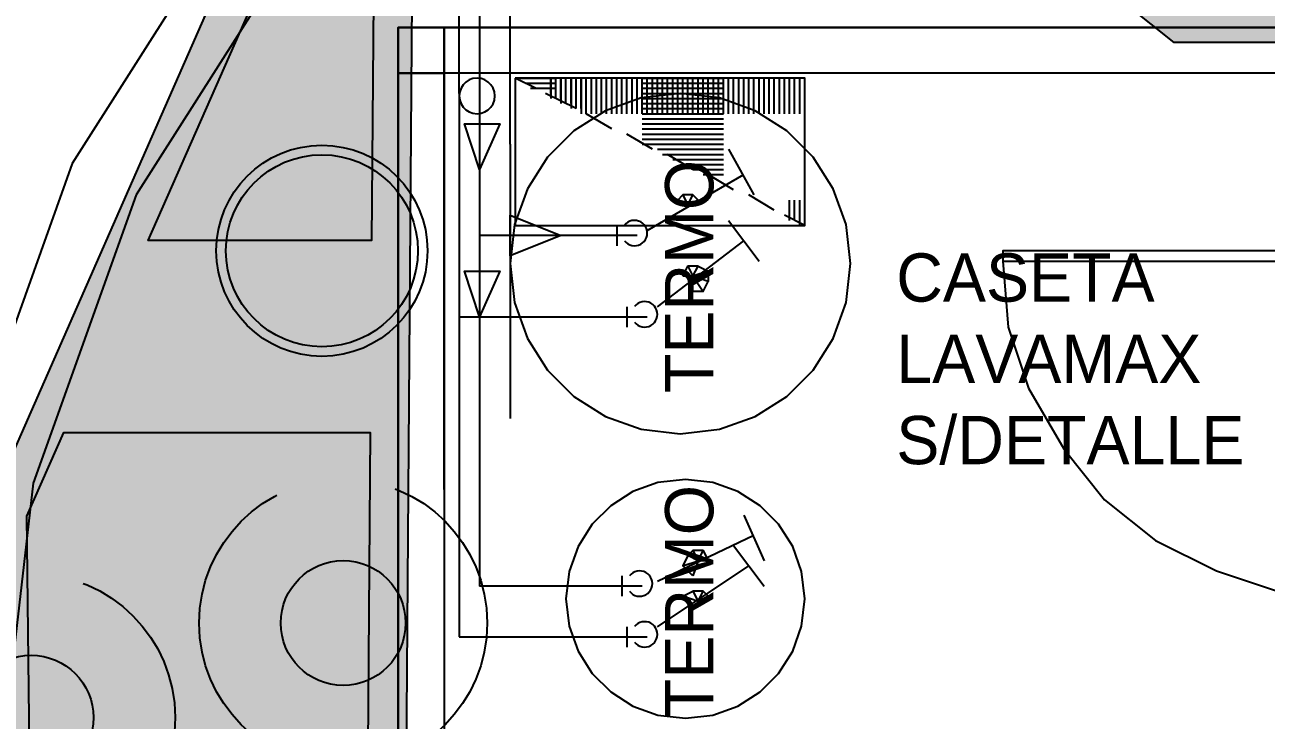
# Model space of a CAD drawing. Header units: metres. Extents: x 1 to 213, y 1 to 147.
# Drawn here: x 66.751 to 69.336, y 98.601 to 100.049 of the extents above; entities that cross this region are included whole.
import ezdxf

# ---------------------------------------------------------------- set-up
doc = ezdxf.new("R2010")
doc.units = ezdxf.units.M
doc.linetypes.add('DASHED', pattern=[1.524, 1.27, -0.254])
for name, color, linetype in [('00-BASE-ARQUITECTURA', 8, 'Continuous'), ('00-BASE-TEXTO', 8, 'Continuous'), ('PJ-COPA-ADULTA', 8, 'DASHED'), ('PJ-CUBRESUELOS', 150, 'Continuous'), ('PJ-GRAVILLA', 42, 'Continuous'), ('PJ-HERBACEAS', 212, 'Continuous'), ('PJ-LIMITE-JARDIN', 7, 'Continuous'), ('PJ-MASAS', 92, 'Continuous'), ('PJ-MASAS-RELLENO', 92, 'Continuous'), ('PJ-RIEGO-SECTORES', 5, 'Continuous')]:
    doc.layers.add(name, color=color, linetype=linetype)

# ---------------------------------------------------------------- blocks, each defined once
blk = doc.blocks.new('PJ_GB')
blk.add_circle((0, 0), 0.13)
at = {"flags": 1}
for tag, p, height in [('CODIGO', (0.15, 0.15), 0.2), ('ESPECIE', (0.15, -0.1), 0.15), ('ZONA', (0.15, -0.3), 0.15)]:
    blk.add_attdef(tag, p, '', height=height, dxfattribs=at)
blk = doc.blocks.new('PJ_AM')
blk.add_circle((0, 0), 0.22)
at = {"flags": 1}
for tag, p, height in [('CODIGO', (0.15, 0.15), 0.2), ('ESPECIE', (0.15, -0.1), 0.15), ('ZONA', (0.15, -0.3), 0.15)]:
    blk.add_attdef(tag, p, '', height=height, dxfattribs=at)

msp = doc.modelspace()

# ---------------------------------------------------------------- hatches: boundary and pattern name
at = {"layer": 'PJ-GRAVILLA'}
h = msp.add_hatch(dxfattribs=at)
h.set_pattern_fill('GRAVEL', scale=0.03)
h.paths.add_polyline_path([(69.2326, 101.3354), (84.1816, 101.3354), (84.3579, 101.2472), (84.3579, 101.1149), (84.1816, 101.0267), (71.5698, 101.0708), (70.8201, 100.9826), (70.6878, 100.8503), (70.5555, 100.0124), (69.1444, 100.0124), (68.7034, 100.3652), (67.7333, 100.3211), (67.5569, 100.1006), (67.5128, 94.1475), (67.8656, 93.8829), (70.8642, 93.927), (71.0847, 93.7066), (71.0847, 93.442), (70.8642, 93.2656), (67.601, 93.2656), (67.4246, 93.0451), (67.4246, 92.2072), (67.1159, 92.0309), (67.0277, 91.7663), (67.0718, 89.2527), (66.9395, 89.0763), (66.675, 89.1204), (66.6309, 90.9284), (66.7632, 91.3253), (66.675, 99.0423), (67.16, 100.1447), (67.5128, 100.5416), (68.4389, 101.159), (69.2326, 101.3354)])
at = {"layer": 'PJ-MASAS-RELLENO'}
for points in [[(68.7534, 100.4277), (68.7467, 100.4325), (68.7396, 100.4366), (68.7321, 100.4399), (68.7243, 100.4425), (68.7162, 100.4442), (68.708, 100.4451), (68.6998, 100.4451), (67.7297, 100.401), (67.7221, 100.4003), (67.7147, 100.3989), (67.7075, 100.3968), (67.7004, 100.3941), (67.6937, 100.3906), (67.6873, 100.3866), (67.6813, 100.382), (67.6758, 100.3768), (67.6708, 100.3711), (67.4944, 100.1506), (67.49, 100.1444), (67.4861, 100.1379), (67.4829, 100.131), (67.4803, 100.1238), (67.4785, 100.1164), (67.4773, 100.1088), (67.4769, 100.1012), (67.4732, 99.6), (67.0078, 99.6), (67.2282, 100.101), (67.5658, 100.4808), (68.4708, 101.0841), (68.9884, 101.1992), (69.0079, 100.2241), (68.7534, 100.4277)], [(67.448, 96.2), (66.7875, 96.2), (66.7552, 99.0259), (66.8318, 99.2), (67.4702, 99.2), (67.448, 96.2)]]:
    msp.add_hatch(color=7, dxfattribs=at).paths.add_polyline_path(points)

# ---------------------------------------------------------------- linework, layer by layer
at = {"layer": '00-BASE-ARQUITECTURA'}
for points in [[(69.5448, 101.4412), (68.8569, 101.362), (68.2253, 101.1362), (67.6682, 100.782), (67.2036, 100.3174), (66.8494, 99.7603), (66.6237, 99.1288), (66.5444, 98.4408)], [(69.5448, 101.293), (68.8908, 101.2177), (68.2905, 101.0031), (67.7609, 100.6664), (67.3192, 100.2247), (66.9825, 99.6951), (66.7679, 99.0948), (66.6926, 98.4408)], [(67.6557, 99.9066), (67.6557, 100.2453)], [(71.2223, 99.8537), (71.2223, 100.2135), (67.698, 100.2135), (67.698, 99.8749)], [(71.2223, 99.8537), (71.2223, 100.2135), (67.698, 100.2135), (67.698, 99.9384)], [(71.2223, 99.8537), (71.2223, 100.2135), (67.698, 100.2135), (67.698, 99.8749)], [(67.7615, 99.8008), (67.7615, 100.1394)], [(70.7249, 95.8003), (70.7249, 94.8478), (67.5287, 94.8478), (67.5287, 100.0442), (70.7249, 100.0442), (70.7249, 99.9913)], [(67.5287, 100.0442), (67.5287, 94.8478), (70.7249, 100.0442), (67.5287, 100.0442)], [(67.6239, 100.0442), (68.9257, 100.0442)], [(67.6239, 99.0811), (67.6239, 100.0442)], [(69.6559, 99.949), (67.6239, 99.949), (67.6239, 97.7053)], [(67.7298, 99.9013), (67.7288, 99.9098), (67.726, 99.9176), (67.7216, 99.9245), (67.7159, 99.9302), (67.709, 99.9346), (67.7012, 99.9374), (67.6927, 99.9384), (67.6842, 99.9374), (67.6764, 99.9346), (67.6696, 99.9302), (67.6638, 99.9245), (67.6595, 99.9176), (67.6567, 99.9098), (67.6557, 99.9013), (67.6567, 99.8928), (67.6595, 99.885), (67.6638, 99.8782), (67.6696, 99.8724), (67.6764, 99.868), (67.6842, 99.8653), (67.6927, 99.8643), (67.7012, 99.8653), (67.709, 99.868), (67.7159, 99.8724), (67.7216, 99.8782), (67.726, 99.885), (67.7288, 99.8928), (67.7298, 99.9013)], [(67.8144, 99.9172), (67.7721, 99.9384)], [(67.7827, 99.9384), (67.7933, 99.9384), (67.8039, 99.9384), (67.8144, 99.9384), (67.825, 99.9384), (67.8356, 99.9384), (67.8462, 99.9384), (67.8568, 99.9384)], [(67.8462, 99.9066), (67.8462, 99.9172), (67.8462, 99.9278), (67.8462, 99.9384), (67.8462, 99.9278), (67.8462, 99.9172), (67.8462, 99.9066), (67.8462, 99.896)], [(67.8568, 99.896), (67.8568, 99.9066), (67.8568, 99.9172), (67.8568, 99.9278), (67.8568, 99.9384)], [(67.8674, 99.896), (67.8674, 99.9066), (67.8674, 99.9172), (67.8674, 99.9278), (67.8674, 99.9384), (67.8674, 99.9278), (67.8674, 99.9172), (67.8674, 99.9066), (67.8674, 99.896), (67.8674, 99.8854)], [(67.8779, 99.8854), (67.8779, 99.896), (67.8779, 99.9066), (67.8779, 99.9172), (67.8779, 99.9278), (67.8779, 99.9384)], [(67.8885, 99.8854), (67.8885, 99.896), (67.8885, 99.9066), (67.8885, 99.9172), (67.8885, 99.9278), (67.8885, 99.9384), (67.8885, 99.9278), (67.8885, 99.9172), (67.8885, 99.9066), (67.8885, 99.896), (67.8885, 99.8854), (67.8885, 99.8749)], [(67.8991, 99.8749), (67.8991, 99.8854), (67.8991, 99.896), (67.8991, 99.9066), (67.8991, 99.9172), (67.8991, 99.9278), (67.8991, 99.9384)], [(67.9097, 99.8749), (67.9097, 99.8854), (67.9097, 99.896), (67.9097, 99.9066), (67.9097, 99.9172), (67.9097, 99.9278), (67.9097, 99.9384), (67.9097, 99.9278), (67.9097, 99.9172), (67.9097, 99.9066), (67.9097, 99.896), (67.9097, 99.8854), (67.9097, 99.8749), (67.9097, 99.8643)], [(67.9203, 99.8643), (67.9203, 99.8749), (67.9203, 99.8854), (67.9203, 99.896), (67.9203, 99.9066), (67.9203, 99.9172), (67.9203, 99.9278), (67.9203, 99.9384)], [(67.9309, 99.8643), (67.9309, 99.8749), (67.9309, 99.8854), (67.9309, 99.896), (67.9309, 99.9066), (67.9309, 99.9172), (67.9309, 99.9278), (67.9309, 99.9384)], [(67.9309, 99.8643), (67.9309, 99.8749), (67.9309, 99.8854), (67.9309, 99.896), (67.9309, 99.9066), (67.9309, 99.9172), (67.9309, 99.9278), (67.9309, 99.9384)], [(67.9414, 99.8643), (67.9414, 99.8749), (67.9414, 99.8854), (67.9414, 99.896), (67.9414, 99.9066), (67.9414, 99.9172), (67.9414, 99.9278), (67.9414, 99.9384)], [(67.952, 99.8643), (67.952, 99.8749), (67.952, 99.8854), (67.952, 99.896), (67.952, 99.9066), (67.952, 99.9172), (67.952, 99.9278), (67.952, 99.9384)], [(67.952, 99.8643), (67.952, 99.8749), (67.952, 99.8854), (67.952, 99.896), (67.952, 99.9066), (67.952, 99.9172), (67.952, 99.9278), (67.952, 99.9384)], [(67.9626, 99.8643), (67.9626, 99.8749), (67.9626, 99.8854), (67.9626, 99.896), (67.9626, 99.9066), (67.9626, 99.9172), (67.9626, 99.9278), (67.9626, 99.9384)], [(67.9732, 99.8643), (67.9732, 99.8749), (67.9732, 99.8854), (67.9732, 99.896), (67.9732, 99.9066), (67.9732, 99.9172), (67.9732, 99.9278), (67.9732, 99.9384)], [(67.9732, 99.8643), (67.9732, 99.8749), (67.9732, 99.8854), (67.9732, 99.896), (67.9732, 99.9066), (67.9732, 99.9172), (67.9732, 99.9278), (67.9732, 99.9384)], [(67.9838, 99.8643), (67.9838, 99.8749), (67.9838, 99.8854), (67.9838, 99.896), (67.9838, 99.9066), (67.9838, 99.9172), (67.9838, 99.9278), (67.9838, 99.9384)], [(67.9944, 99.8643), (67.9944, 99.8749), (67.9944, 99.8854), (67.9944, 99.896), (67.9944, 99.9066), (67.9944, 99.9172), (67.9944, 99.9278), (67.9944, 99.9384)], [(67.9944, 99.8643), (67.9944, 99.8749), (67.9944, 99.8854), (67.9944, 99.896), (67.9944, 99.9066), (67.9944, 99.9172), (67.9944, 99.9278), (67.9944, 99.9384)], [(68.0049, 99.8643), (68.0049, 99.8749), (68.0049, 99.8854), (68.0049, 99.896), (68.0049, 99.9066), (68.0049, 99.9172), (68.0049, 99.9278), (68.0049, 99.9384)], [(68.0155, 99.8643), (68.0155, 99.8749), (68.0155, 99.8854), (68.0155, 99.896), (68.0155, 99.9066), (68.0155, 99.9172), (68.0155, 99.9278), (68.0155, 99.9384)], [(68.0155, 99.8643), (68.0155, 99.8749), (68.0155, 99.8854), (68.0155, 99.896), (68.0155, 99.9066), (68.0155, 99.9172), (68.0155, 99.9278), (68.0155, 99.9384)], [(68.0261, 99.8643), (68.0261, 99.8749), (68.0261, 99.8854), (68.0261, 99.896), (68.0261, 99.9066), (68.0261, 99.9172), (68.0261, 99.9278), (68.0261, 99.9384)], [(68.0367, 99.9384), (68.0473, 99.9384), (68.0579, 99.9384), (68.0684, 99.9384), (68.079, 99.9384), (68.0896, 99.9384), (68.1002, 99.9384), (68.1108, 99.9384), (68.1214, 99.9384), (68.1319, 99.9384), (68.1425, 99.9384), (68.1531, 99.9384), (68.1637, 99.9384), (68.1743, 99.9384), (68.1849, 99.9384), (68.1954, 99.9384), (68.206, 99.9384)], [(68.0367, 99.8643), (68.0367, 99.8749), (68.0367, 99.8854), (68.0367, 99.896), (68.0367, 99.9066), (68.0367, 99.9172), (68.0367, 99.9278), (68.0367, 99.9384)], [(68.0367, 99.8643), (68.0367, 99.8749), (68.0367, 99.8854), (68.0367, 99.896), (68.0367, 99.9066), (68.0367, 99.9172), (68.0367, 99.9278), (68.0367, 99.9384)], [(68.0473, 99.8643), (68.0473, 99.8749), (68.0473, 99.8854), (68.0473, 99.896), (68.0473, 99.9066), (68.0473, 99.9172), (68.0473, 99.9278), (68.0473, 99.9384)], [(68.0473, 99.8643), (68.0473, 99.8749), (68.0473, 99.8854), (68.0473, 99.896), (68.0473, 99.9066), (68.0473, 99.9172), (68.0473, 99.9278), (68.0473, 99.9384)], [(68.0579, 99.8643), (68.0579, 99.8749), (68.0579, 99.8854), (68.0579, 99.896), (68.0579, 99.9066), (68.0579, 99.9172), (68.0579, 99.9278), (68.0579, 99.9384)], [(68.0684, 99.8643), (68.0684, 99.8749), (68.0684, 99.8854), (68.0684, 99.896), (68.0684, 99.9066), (68.0684, 99.9172), (68.0684, 99.9278), (68.0684, 99.9384)], [(68.0684, 99.8643), (68.0684, 99.8749), (68.0684, 99.8854), (68.0684, 99.896), (68.0684, 99.9066), (68.0684, 99.9172), (68.0684, 99.9278), (68.0684, 99.9384)], [(68.079, 99.8643), (68.079, 99.8749), (68.079, 99.8854), (68.079, 99.896), (68.079, 99.9066), (68.079, 99.9172), (68.079, 99.9278), (68.079, 99.9384)], [(68.0896, 99.8643), (68.0896, 99.8749), (68.0896, 99.8854), (68.0896, 99.896), (68.0896, 99.9066), (68.0896, 99.9172), (68.0896, 99.9278), (68.0896, 99.9384)], [(68.0896, 99.8643), (68.0896, 99.8749), (68.0896, 99.8854), (68.0896, 99.896), (68.0896, 99.9066), (68.0896, 99.9172), (68.0896, 99.9278), (68.0896, 99.9384)], [(68.1002, 99.8643), (68.1002, 99.8749), (68.1002, 99.8854), (68.1002, 99.896), (68.1002, 99.9066), (68.1002, 99.9172), (68.1002, 99.9278), (68.1002, 99.9384)], [(68.1108, 99.8643), (68.1108, 99.8749), (68.1108, 99.8854), (68.1108, 99.896), (68.1108, 99.9066), (68.1108, 99.9172), (68.1108, 99.9278), (68.1108, 99.9384)], [(68.1108, 99.8643), (68.1108, 99.8749), (68.1108, 99.8854), (68.1108, 99.896), (68.1108, 99.9066), (68.1108, 99.9172), (68.1108, 99.9278), (68.1108, 99.9384)], [(68.1214, 99.8643), (68.1214, 99.8749), (68.1214, 99.8854), (68.1214, 99.896), (68.1214, 99.9066), (68.1214, 99.9172), (68.1214, 99.9278), (68.1214, 99.9384)], [(68.1319, 99.8643), (68.1319, 99.8749), (68.1319, 99.8854), (68.1319, 99.896), (68.1319, 99.9066), (68.1319, 99.9172), (68.1319, 99.9278), (68.1319, 99.9384)], [(68.1319, 99.8643), (68.1319, 99.8749), (68.1319, 99.8854), (68.1319, 99.896), (68.1319, 99.9066), (68.1319, 99.9172), (68.1319, 99.9278), (68.1319, 99.9384)], [(68.1425, 99.8643), (68.1425, 99.8749), (68.1425, 99.8854), (68.1425, 99.896), (68.1425, 99.9066), (68.1425, 99.9172), (68.1425, 99.9278), (68.1425, 99.9384)], [(68.1531, 99.8643), (68.1531, 99.8749), (68.1531, 99.8854), (68.1531, 99.896), (68.1531, 99.9066), (68.1531, 99.9172), (68.1531, 99.9278), (68.1531, 99.9384)], [(68.1531, 99.8643), (68.1531, 99.8749), (68.1531, 99.8854), (68.1531, 99.896), (68.1531, 99.9066), (68.1531, 99.9172), (68.1531, 99.9278), (68.1531, 99.9384)], [(68.1637, 99.8643), (68.1637, 99.8749), (68.1637, 99.8854), (68.1637, 99.896), (68.1637, 99.9066), (68.1637, 99.9172), (68.1637, 99.9278), (68.1637, 99.9384)], [(68.1743, 99.8643), (68.1743, 99.8749), (68.1743, 99.8854), (68.1743, 99.896), (68.1743, 99.9066), (68.1743, 99.9172), (68.1743, 99.9278), (68.1743, 99.9384)], [(68.1743, 99.8643), (68.1743, 99.8749), (68.1743, 99.8854), (68.1743, 99.896), (68.1743, 99.9066), (68.1743, 99.9172), (68.1743, 99.9278), (68.1743, 99.9384)], [(68.1849, 99.8643), (68.1849, 99.8749), (68.1849, 99.8854), (68.1849, 99.896), (68.1849, 99.9066), (68.1849, 99.9172), (68.1849, 99.9278), (68.1849, 99.9384)], [(68.1954, 99.8643), (68.1954, 99.8749), (68.1954, 99.8854), (68.1954, 99.896), (68.1954, 99.9066), (68.1954, 99.9172), (68.1954, 99.9278), (68.1954, 99.9384)], [(68.1954, 99.8643), (68.1954, 99.8749), (68.1954, 99.8854), (68.1954, 99.896), (68.1954, 99.9066), (68.1954, 99.9172), (68.1954, 99.9278), (68.1954, 99.9384)], [(68.206, 99.8643), (68.206, 99.8749), (68.206, 99.8854), (68.206, 99.896), (68.206, 99.9066), (68.206, 99.9172), (68.206, 99.9278), (68.206, 99.9384)], [(68.2166, 99.8643), (68.2166, 99.8749), (68.2166, 99.8854), (68.2166, 99.896), (68.2166, 99.9066), (68.2166, 99.9172), (68.2166, 99.9278), (68.2166, 99.9384)], [(68.2166, 99.8643), (68.2166, 99.8749), (68.2166, 99.8854), (68.2166, 99.896), (68.2166, 99.9066), (68.2166, 99.9172), (68.2166, 99.9278), (68.2166, 99.9384)], [(68.2272, 99.8643), (68.2272, 99.8749), (68.2272, 99.8854), (68.2272, 99.896), (68.2272, 99.9066), (68.2272, 99.9172), (68.2272, 99.9278), (68.2272, 99.9384)], [(68.2378, 99.8643), (68.2378, 99.8749), (68.2378, 99.8854), (68.2378, 99.896), (68.2378, 99.9066), (68.2378, 99.9172), (68.2378, 99.9278), (68.2378, 99.9384)], [(68.2378, 99.8643), (68.2378, 99.8749), (68.2378, 99.8854), (68.2378, 99.896), (68.2378, 99.9066), (68.2378, 99.9172), (68.2378, 99.9278), (68.2378, 99.9384)], [(68.2484, 99.8643), (68.2484, 99.8749), (68.2484, 99.8854), (68.2484, 99.896), (68.2484, 99.9066), (68.2484, 99.9172), (68.2484, 99.9278), (68.2484, 99.9384)], [(68.2589, 99.8643), (68.2589, 99.8749), (68.2589, 99.8854), (68.2589, 99.896), (68.2589, 99.9066), (68.2589, 99.9172), (68.2589, 99.9278), (68.2589, 99.9384)], [(68.2589, 99.8643), (68.2589, 99.8749), (68.2589, 99.8854), (68.2589, 99.896), (68.2589, 99.9066), (68.2589, 99.9172), (68.2589, 99.9278), (68.2589, 99.9384)], [(68.2695, 99.8643), (68.2695, 99.8749), (68.2695, 99.8854), (68.2695, 99.896), (68.2695, 99.9066), (68.2695, 99.9172), (68.2695, 99.9278), (68.2695, 99.9384)], [(68.2801, 99.8643), (68.2801, 99.8749), (68.2801, 99.8854), (68.2801, 99.896), (68.2801, 99.9066), (68.2801, 99.9172), (68.2801, 99.9278), (68.2801, 99.9384)], [(68.2801, 99.8643), (68.2801, 99.8749), (68.2801, 99.8854), (68.2801, 99.896), (68.2801, 99.9066), (68.2801, 99.9172), (68.2801, 99.9278), (68.2801, 99.9384)], [(68.2907, 99.8643), (68.2907, 99.8749), (68.2907, 99.8854), (68.2907, 99.896), (68.2907, 99.9066), (68.2907, 99.9172), (68.2907, 99.9278), (68.2907, 99.9384)], [(68.3013, 99.8643), (68.3013, 99.8749), (68.3013, 99.8854), (68.3013, 99.896), (68.3013, 99.9066), (68.3013, 99.9172), (68.3013, 99.9278), (68.3013, 99.9384)], [(68.3013, 99.8643), (68.3013, 99.8749), (68.3013, 99.8854), (68.3013, 99.896), (68.3013, 99.9066), (68.3013, 99.9172), (68.3013, 99.9278), (68.3013, 99.9384)], [(68.3119, 99.8643), (68.3119, 99.8749), (68.3119, 99.8854), (68.3119, 99.896), (68.3119, 99.9066), (68.3119, 99.9172), (68.3119, 99.9278), (68.3119, 99.9384)], [(68.3224, 99.8643), (68.3224, 99.8749), (68.3224, 99.8854), (68.3224, 99.896), (68.3224, 99.9066), (68.3224, 99.9172), (68.3224, 99.9278), (68.3224, 99.9384)], [(68.3224, 99.8643), (68.3224, 99.8749), (68.3224, 99.8854), (68.3224, 99.896), (68.3224, 99.9066), (68.3224, 99.9172), (68.3224, 99.9278), (68.3224, 99.9384)], [(68.333, 99.8643), (68.333, 99.8749), (68.333, 99.8854), (68.333, 99.896), (68.333, 99.9066), (68.333, 99.9172), (68.333, 99.9278), (68.333, 99.9384)], [(68.3436, 99.8643), (68.3436, 99.8749), (68.3436, 99.8854), (68.3436, 99.896), (68.3436, 99.9066), (68.3436, 99.9172), (68.3436, 99.9278), (68.3436, 99.9384)], [(68.3436, 99.8643), (68.3436, 99.8749), (68.3436, 99.8854), (68.3436, 99.896), (68.3436, 99.9066), (68.3436, 99.9172), (68.3436, 99.9278), (68.3436, 99.9384)], [(68.3542, 99.8643), (68.3542, 99.8749), (68.3542, 99.8854), (68.3542, 99.896), (68.3542, 99.9066), (68.3542, 99.9172), (68.3542, 99.9278), (68.3542, 99.9384)], [(68.3648, 99.8643), (68.3648, 99.8749), (68.3648, 99.8854), (68.3648, 99.896), (68.3648, 99.9066), (68.3648, 99.9172), (68.3648, 99.9278), (68.3648, 99.9384)], [(68.3648, 99.8643), (68.3648, 99.8749), (68.3648, 99.8854), (68.3648, 99.896), (68.3648, 99.9066), (68.3648, 99.9172), (68.3648, 99.9278), (68.3648, 99.9384)], [(68.3754, 99.8643), (68.3754, 99.8749), (68.3754, 99.8854), (68.3754, 99.896), (68.3754, 99.9066), (68.3754, 99.9172), (68.3754, 99.9278), (68.3754, 99.9384)], [(67.6557, 99.9066), (67.6557, 98.7742)], [(68.1161, 99.9066), (68.0348, 99.8972), (67.9601, 99.8706), (67.8943, 99.8287), (67.8394, 99.7738), (67.7976, 99.708), (67.7709, 99.6334), (67.7615, 99.5521), (67.7709, 99.4708), (67.7976, 99.3962), (67.8394, 99.3303), (67.8943, 99.2754), (67.9601, 99.2336), (68.0348, 99.2069), (68.1161, 99.1975), (68.1974, 99.2069), (68.272, 99.2336), (68.3378, 99.2754), (68.3927, 99.3303), (68.4346, 99.3962), (68.4612, 99.4708), (68.4706, 99.5521), (68.4612, 99.6334), (68.4346, 99.708), (68.3927, 99.7738), (68.3378, 99.8287), (68.272, 99.8706), (68.1974, 99.8972), (68.1161, 99.9066)], [(67.7933, 99.9278), (67.8039, 99.9278), (67.8144, 99.9278), (67.825, 99.9278), (67.8356, 99.9278), (67.8462, 99.9278), (67.8568, 99.9278)], [(67.8039, 99.9172), (67.8144, 99.9172), (67.825, 99.9172), (67.8356, 99.9172), (67.8462, 99.9172), (67.8568, 99.9172)], [(67.8991, 99.8749), (67.8356, 99.9066)], [(68.0367, 99.9278), (68.0473, 99.9278), (68.0579, 99.9278), (68.0684, 99.9278), (68.079, 99.9278), (68.0896, 99.9278), (68.1002, 99.9278), (68.1108, 99.9278), (68.1214, 99.9278), (68.1319, 99.9278), (68.1425, 99.9278), (68.1531, 99.9278), (68.1637, 99.9278), (68.1743, 99.9278), (68.1849, 99.9278), (68.1954, 99.9278), (68.206, 99.9278)], [(68.0367, 99.9172), (68.0473, 99.9172), (68.0579, 99.9172), (68.0684, 99.9172), (68.079, 99.9172), (68.0896, 99.9172), (68.1002, 99.9172), (68.1108, 99.9172), (68.1214, 99.9172), (68.1319, 99.9172), (68.1425, 99.9172), (68.1531, 99.9172), (68.1637, 99.9172), (68.1743, 99.9172), (68.1849, 99.9172), (68.1954, 99.9172), (68.206, 99.9172)], [(68.0367, 99.9172), (68.0473, 99.9172), (68.0579, 99.9172), (68.0684, 99.9172), (68.079, 99.9172), (68.0896, 99.9172), (68.1002, 99.9172), (68.1108, 99.9172), (68.1214, 99.9172), (68.1319, 99.9172), (68.1425, 99.9172), (68.1531, 99.9172), (68.1637, 99.9172), (68.1743, 99.9172), (68.1849, 99.9172), (68.1954, 99.9172), (68.206, 99.9172)], [(68.0367, 99.9066), (68.0473, 99.9066), (68.0579, 99.9066), (68.0684, 99.9066), (68.079, 99.9066), (68.0896, 99.9066), (68.1002, 99.9066), (68.1108, 99.9066), (68.1214, 99.9066), (68.1319, 99.9066), (68.1425, 99.9066), (68.1531, 99.9066), (68.1637, 99.9066), (68.1743, 99.9066), (68.1849, 99.9066), (68.1954, 99.9066), (68.206, 99.9066)], [(67.698, 99.896), (67.698, 98.88)], [(68.0367, 99.896), (68.0473, 99.896), (68.0579, 99.896), (68.0684, 99.896), (68.079, 99.896), (68.0896, 99.896), (68.1002, 99.896), (68.1108, 99.896), (68.1214, 99.896), (68.1319, 99.896), (68.1425, 99.896), (68.1531, 99.896), (68.1637, 99.896), (68.1743, 99.896), (68.1849, 99.896), (68.1954, 99.896), (68.206, 99.896)], [(68.0367, 99.896), (68.0473, 99.896), (68.0579, 99.896), (68.0684, 99.896), (68.079, 99.896), (68.0896, 99.896), (68.1002, 99.896), (68.1108, 99.896), (68.1214, 99.896), (68.1319, 99.896), (68.1425, 99.896), (68.1531, 99.896), (68.1637, 99.896), (68.1743, 99.896), (68.1849, 99.896), (68.1954, 99.896), (68.206, 99.896)], [(68.0367, 99.8854), (68.0473, 99.8854), (68.0579, 99.8854), (68.0684, 99.8854), (68.079, 99.8854), (68.0896, 99.8854), (68.1002, 99.8854), (68.1108, 99.8854), (68.1214, 99.8854), (68.1319, 99.8854), (68.1425, 99.8854), (68.1531, 99.8854), (68.1637, 99.8854), (68.1743, 99.8854), (68.1849, 99.8854), (68.1954, 99.8854), (68.206, 99.8854)], [(67.9732, 99.8325), (67.9203, 99.8643)], [(68.0367, 99.8749), (68.0473, 99.8749), (68.0579, 99.8749), (68.0684, 99.8749), (68.079, 99.8749), (68.0896, 99.8749), (68.1002, 99.8749), (68.1108, 99.8749), (68.1214, 99.8749), (68.1319, 99.8749), (68.1425, 99.8749), (68.1531, 99.8749), (68.1637, 99.8749), (68.1743, 99.8749), (68.1849, 99.8749), (68.1954, 99.8749), (68.206, 99.8749)], [(68.0367, 99.8749), (68.0473, 99.8749), (68.0579, 99.8749), (68.0684, 99.8749), (68.079, 99.8749), (68.0896, 99.8749), (68.1002, 99.8749), (68.1108, 99.8749), (68.1214, 99.8749), (68.1319, 99.8749), (68.1425, 99.8749), (68.1531, 99.8749), (68.1637, 99.8749), (68.1743, 99.8749), (68.1849, 99.8749), (68.1954, 99.8749), (68.206, 99.8749)], [(68.0367, 99.8643), (68.0473, 99.8643), (68.0579, 99.8643), (68.0684, 99.8643), (68.079, 99.8643), (68.0896, 99.8643), (68.1002, 99.8643), (68.1108, 99.8643), (68.1214, 99.8643), (68.1319, 99.8643), (68.1425, 99.8643), (68.1531, 99.8643), (68.1637, 99.8643), (68.1743, 99.8643), (68.1849, 99.8643), (68.1954, 99.8643), (68.206, 99.8643)], [(68.0367, 99.8643), (68.0473, 99.8643), (68.0579, 99.8643), (68.0684, 99.8643), (68.079, 99.8643), (68.0896, 99.8643), (68.1002, 99.8643), (68.1108, 99.8643), (68.1214, 99.8643), (68.1319, 99.8643), (68.1425, 99.8643), (68.1531, 99.8643), (68.1637, 99.8643), (68.1743, 99.8643), (68.1849, 99.8643), (68.1954, 99.8643), (68.206, 99.8643)], [(68.0367, 99.8537), (68.0473, 99.8537), (68.0579, 99.8537), (68.0684, 99.8537), (68.079, 99.8537), (68.0896, 99.8537), (68.1002, 99.8537), (68.1108, 99.8537), (68.1214, 99.8537), (68.1319, 99.8537), (68.1425, 99.8537), (68.1531, 99.8537), (68.1637, 99.8537), (68.1743, 99.8537), (68.1849, 99.8537), (68.1954, 99.8537), (68.206, 99.8537)], [(67.698, 99.7479), (67.6663, 99.8431), (67.7404, 99.8431), (67.698, 99.7479)], [(68.0367, 99.8431), (68.0473, 99.8431), (68.0579, 99.8431), (68.0684, 99.8431), (68.079, 99.8431), (68.0896, 99.8431), (68.1002, 99.8431), (68.1108, 99.8431), (68.1214, 99.8431), (68.1319, 99.8431), (68.1425, 99.8431), (68.1531, 99.8431), (68.1637, 99.8431), (68.1743, 99.8431), (68.1849, 99.8431), (68.1954, 99.8431), (68.206, 99.8431)], [(68.0367, 99.8431), (68.0473, 99.8431), (68.0579, 99.8431), (68.0684, 99.8431), (68.079, 99.8431), (68.0896, 99.8431), (68.1002, 99.8431), (68.1108, 99.8431), (68.1214, 99.8431), (68.1319, 99.8431), (68.1425, 99.8431), (68.1531, 99.8431), (68.1637, 99.8431), (68.1743, 99.8431), (68.1849, 99.8431), (68.1954, 99.8431), (68.206, 99.8431)], [(68.0367, 99.8325), (68.0473, 99.8325), (68.0579, 99.8325), (68.0684, 99.8325), (68.079, 99.8325), (68.0896, 99.8325), (68.1002, 99.8325), (68.1108, 99.8325), (68.1214, 99.8325), (68.1319, 99.8325), (68.1425, 99.8325), (68.1531, 99.8325), (68.1637, 99.8325), (68.1743, 99.8325), (68.1849, 99.8325), (68.1954, 99.8325), (68.206, 99.8325)], [(67.7615, 99.8008), (67.7615, 99.2293)], [(68.0579, 99.7902), (68.0049, 99.8219)], [(68.0367, 99.8219), (68.0473, 99.8219), (68.0579, 99.8219), (68.0684, 99.8219), (68.079, 99.8219), (68.0896, 99.8219), (68.1002, 99.8219), (68.1108, 99.8219), (68.1214, 99.8219), (68.1319, 99.8219), (68.1425, 99.8219), (68.1531, 99.8219), (68.1637, 99.8219), (68.1743, 99.8219), (68.1849, 99.8219), (68.1954, 99.8219), (68.206, 99.8219)], [(68.0367, 99.8219), (68.0473, 99.8219), (68.0579, 99.8219), (68.0684, 99.8219), (68.079, 99.8219), (68.0896, 99.8219), (68.1002, 99.8219), (68.1108, 99.8219), (68.1214, 99.8219), (68.1319, 99.8219), (68.1425, 99.8219), (68.1531, 99.8219), (68.1637, 99.8219), (68.1743, 99.8219), (68.1849, 99.8219), (68.1954, 99.8219), (68.206, 99.8219)], [(68.0367, 99.8114), (68.0473, 99.8114), (68.0579, 99.8114), (68.0684, 99.8114), (68.079, 99.8114), (68.0896, 99.8114), (68.1002, 99.8114), (68.1108, 99.8114), (68.1214, 99.8114), (68.1319, 99.8114), (68.1425, 99.8114), (68.1531, 99.8114), (68.1637, 99.8114), (68.1743, 99.8114), (68.1849, 99.8114), (68.1954, 99.8114), (68.206, 99.8114)], [(68.0367, 99.8008), (68.0473, 99.8008), (68.0579, 99.8008), (68.0684, 99.8008), (68.079, 99.8008), (68.0896, 99.8008), (68.1002, 99.8008), (68.1108, 99.8008), (68.1214, 99.8008), (68.1319, 99.8008), (68.1425, 99.8008), (68.1531, 99.8008), (68.1637, 99.8008), (68.1743, 99.8008), (68.1849, 99.8008), (68.1954, 99.8008), (68.206, 99.8008)], [(68.0473, 99.8008), (68.0579, 99.8008), (68.0684, 99.8008), (68.079, 99.8008), (68.0896, 99.8008), (68.1002, 99.8008), (68.1108, 99.8008), (68.1214, 99.8008), (68.1319, 99.8008), (68.1425, 99.8008), (68.1531, 99.8008), (68.1637, 99.8008), (68.1743, 99.8008), (68.1849, 99.8008), (68.1954, 99.8008), (68.206, 99.8008)], [(68.0684, 99.7902), (68.079, 99.7902), (68.0896, 99.7902), (68.1002, 99.7902), (68.1108, 99.7902), (68.1214, 99.7902), (68.1319, 99.7902), (68.1425, 99.7902), (68.1531, 99.7902), (68.1637, 99.7902), (68.1743, 99.7902), (68.1849, 99.7902), (68.1954, 99.7902), (68.206, 99.7902)], [(68.079, 99.7796), (68.0896, 99.7796), (68.1002, 99.7796), (68.1108, 99.7796), (68.1214, 99.7796), (68.1319, 99.7796), (68.1425, 99.7796), (68.1531, 99.7796), (68.1637, 99.7796), (68.1743, 99.7796), (68.1849, 99.7796), (68.1954, 99.7796), (68.206, 99.7796)], [(68.0896, 99.7796), (68.1002, 99.7796), (68.1108, 99.7796), (68.1214, 99.7796), (68.1319, 99.7796), (68.1425, 99.7796), (68.1531, 99.7796), (68.1637, 99.7796), (68.1743, 99.7796), (68.1849, 99.7796), (68.1954, 99.7796), (68.206, 99.7796)], [(68.1425, 99.7479), (68.0896, 99.7796)], [(68.2166, 99.7902), (68.2695, 99.695)], [(68.1002, 99.769), (68.1108, 99.769), (68.1214, 99.769), (68.1319, 99.769), (68.1425, 99.769), (68.1531, 99.769), (68.1637, 99.769), (68.1743, 99.769), (68.1849, 99.769), (68.1954, 99.769), (68.206, 99.769)], [(68.1214, 99.7584), (68.1319, 99.7584), (68.1425, 99.7584), (68.1531, 99.7584), (68.1637, 99.7584), (68.1743, 99.7584), (68.1849, 99.7584), (68.1954, 99.7584), (68.206, 99.7584)], [(68.1319, 99.7584), (68.1425, 99.7584), (68.1531, 99.7584), (68.1637, 99.7584), (68.1743, 99.7584), (68.1849, 99.7584), (68.1954, 99.7584), (68.206, 99.7584)], [(68.1425, 99.7479), (68.1531, 99.7479), (68.1637, 99.7479), (68.1743, 99.7479), (68.1849, 99.7479), (68.1954, 99.7479), (68.206, 99.7479)], [(68.0473, 99.6209), (68.2484, 99.7373)], [(68.1637, 99.7373), (68.1743, 99.7373), (68.1849, 99.7373), (68.1954, 99.7373), (68.206, 99.7373)], [(68.2272, 99.7055), (68.1743, 99.7373)], [(68.1108, 99.6844), (68.1214, 99.695), (68.1319, 99.6738), (68.1108, 99.6844)], [(68.1214, 99.695), (68.1319, 99.6738), (68.1425, 99.695), (68.1214, 99.695)], [(68.1319, 99.6738), (68.1425, 99.695), (68.1531, 99.6844), (68.1319, 99.6738)], [(68.3119, 99.6632), (68.2589, 99.695)], [(68.3436, 99.642), (68.3436, 99.6526), (68.3436, 99.6632), (68.3436, 99.6738), (68.3436, 99.6844)], [(68.3542, 99.642), (68.3542, 99.6526), (68.3542, 99.6632), (68.3542, 99.6738), (68.3542, 99.6844)], [(68.3648, 99.6314), (68.3648, 99.642), (68.3648, 99.6526), (68.3648, 99.6632), (68.3648, 99.6738), (68.3648, 99.6844)], [(68.3648, 99.6314), (68.3648, 99.642), (68.3648, 99.6526), (68.3648, 99.6632), (68.3648, 99.6738), (68.3648, 99.6844)], [(68.3754, 99.6314), (68.3754, 99.642), (68.3754, 99.6526), (68.3754, 99.6632), (68.3754, 99.6738), (68.3754, 99.6844)], [(67.8674, 99.6103), (67.7615, 99.5679), (67.7615, 99.6526), (67.8674, 99.6103)], [(68.3754, 99.6314), (68.333, 99.6526)], [(67.9838, 99.6314), (67.9838, 99.5891)], [(67.9998, 99.5995), (68.003, 99.596), (68.0068, 99.5931), (68.0109, 99.591), (68.0153, 99.5897), (68.02, 99.5891), (68.0246, 99.5894), (68.0293, 99.5905), (68.0337, 99.5925), (68.0376, 99.5951), (68.0409, 99.5983), (68.0436, 99.6021), (68.0456, 99.6063), (68.0468, 99.6108), (68.0473, 99.6156), (68.0468, 99.6203), (68.0456, 99.6249), (68.0436, 99.6291), (68.0409, 99.6328), (68.0376, 99.6361), (68.0337, 99.6387), (68.0293, 99.6406), (68.0246, 99.6418), (68.02, 99.642), (68.0153, 99.6415), (68.0109, 99.6401), (68.0068, 99.638), (68.003, 99.6352), (67.9998, 99.6316)], [(68.2166, 99.642), (68.2801, 99.5574)], [(68.0261, 99.6103), (67.698, 99.6103)], [(68.0684, 99.4621), (68.2484, 99.5997)], [(68.1214, 99.5256), (68.1319, 99.5468), (68.1425, 99.5256), (68.1214, 99.5256)], [(68.1319, 99.5468), (68.1425, 99.5256), (68.1531, 99.5468), (68.1319, 99.5468)], [(68.1425, 99.5256), (68.1531, 99.5468), (68.1743, 99.5362), (68.1425, 99.5256)], [(68.7881, 99.5574), (68.7987, 99.4198), (68.841, 99.2928), (68.9151, 99.1658), (68.9998, 99.0599), (69.1056, 98.9753), (69.2326, 98.9118), (69.3596, 98.8694), (69.4972, 98.8589)], [(67.698, 99.441), (67.6663, 99.5362), (67.7404, 99.5362), (67.698, 99.441)], [(68.1743, 99.5362), (68.1743, 99.515), (68.1425, 99.5256), (68.1743, 99.5362)], [(68.1743, 99.515), (68.1425, 99.5256), (68.1637, 99.4939), (68.1743, 99.515)], [(68.1425, 99.5256), (68.1637, 99.4939), (68.1425, 99.4939), (68.1425, 99.5256)], [(68.021, 99.4302), (68.0242, 99.4266), (68.0279, 99.4238), (68.0321, 99.4217), (68.0365, 99.4203), (68.0411, 99.4198), (68.0458, 99.4201), (68.0505, 99.4212), (68.0548, 99.4231), (68.0587, 99.4257), (68.062, 99.429), (68.0647, 99.4328), (68.0668, 99.4369), (68.068, 99.4415), (68.0684, 99.4462), (68.068, 99.451), (68.0668, 99.4555), (68.0647, 99.4597), (68.062, 99.4635), (68.0587, 99.4667), (68.0548, 99.4694), (68.0505, 99.4713), (68.0458, 99.4724), (68.0411, 99.4727), (68.0365, 99.4721), (68.0321, 99.4708), (68.0279, 99.4687), (68.0242, 99.4658), (68.021, 99.4623)], [(67.6557, 99.441), (68.0473, 99.441)], [(68.0049, 99.4621), (68.0049, 99.4198)], [(68.1267, 99.1023), (68.0696, 99.0957), (68.0173, 99.077), (67.9711, 99.0476), (67.9326, 99.0091), (67.9032, 98.9629), (67.8845, 98.9106), (67.8779, 98.8536), (67.8845, 98.7965), (67.9032, 98.7442), (67.9326, 98.698), (67.9711, 98.6595), (68.0173, 98.6301), (68.0696, 98.6114), (68.1267, 98.6049), (68.1837, 98.6114), (68.236, 98.6301), (68.2822, 98.6595), (68.3207, 98.698), (68.3501, 98.7442), (68.3688, 98.7965), (68.3754, 98.8536), (68.3688, 98.9106), (68.3501, 98.9629), (68.3207, 99.0091), (68.2822, 99.0476), (68.236, 99.077), (68.1837, 99.0957), (68.1267, 99.1023)], [(68.2484, 99.0282), (68.2907, 98.933)], [(68.0684, 98.8906), (68.2695, 98.9859)], [(68.1319, 98.9435), (68.1425, 98.9541), (68.1531, 98.933), (68.1319, 98.9435)], [(68.1425, 98.9541), (68.1531, 98.933), (68.1637, 98.9541), (68.1425, 98.9541)], [(68.1531, 98.933), (68.1637, 98.9541), (68.1743, 98.933), (68.1531, 98.933)], [(68.2272, 98.9647), (68.2907, 98.88)], [(68.0684, 98.7954), (68.2589, 98.9224)], [(68.1214, 98.9224), (68.1531, 98.933), (68.1319, 98.9435), (68.1214, 98.9224)], [(68.1425, 98.9012), (68.1214, 98.9224), (68.1531, 98.933), (68.1425, 98.9012)], [(67.9944, 98.9012), (67.9944, 98.8589)], [(68.0104, 98.8692), (68.0136, 98.8657), (68.0174, 98.8629), (68.0215, 98.8608), (68.0259, 98.8594), (68.0305, 98.8589), (68.0352, 98.8591), (68.0399, 98.8603), (68.0443, 98.8622), (68.0481, 98.8648), (68.0515, 98.8681), (68.0542, 98.8718), (68.0562, 98.876), (68.0574, 98.8806), (68.0579, 98.8853), (68.0574, 98.8901), (68.0562, 98.8946), (68.0542, 98.8988), (68.0515, 98.9026), (68.0481, 98.9058), (68.0443, 98.9084), (68.0399, 98.9104), (68.0352, 98.9115), (68.0305, 98.9118), (68.0259, 98.9112), (68.0215, 98.9099), (68.0174, 98.9078), (68.0136, 98.9049), (68.0104, 98.9014)], [(68.0367, 98.88), (67.698, 98.88)], [(68.0367, 98.88), (67.8779, 98.88)], [(68.1214, 98.8589), (68.1425, 98.8694), (68.1531, 98.8483), (68.1214, 98.8589)], [(68.1425, 98.8694), (68.1531, 98.8483), (68.1637, 98.8694), (68.1425, 98.8694)], [(68.1531, 98.8483), (68.1637, 98.8694), (68.1743, 98.8589), (68.1531, 98.8483)], [(68.0049, 98.7954), (68.0049, 98.753)], [(68.021, 98.7634), (68.0242, 98.7599), (68.0279, 98.7571), (68.0321, 98.755), (68.0365, 98.7536), (68.0411, 98.753), (68.0458, 98.7533), (68.0505, 98.7544), (68.0548, 98.7564), (68.0587, 98.759), (68.062, 98.7622), (68.0647, 98.766), (68.0668, 98.7702), (68.068, 98.7747), (68.0684, 98.7795), (68.068, 98.7843), (68.0668, 98.7888), (68.0647, 98.793), (68.062, 98.7967), (68.0587, 98.8), (68.0548, 98.8026), (68.0505, 98.8046), (68.0458, 98.8057), (68.0411, 98.8059), (68.0365, 98.8054), (68.0321, 98.804), (68.0279, 98.8019), (68.0242, 98.7991), (68.021, 98.7956)], [(67.6557, 98.7742), (68.0473, 98.7742)]]:
    msp.add_lwpolyline(points, dxfattribs=at)
for points in [[(70.7249, 100.0442), (67.5287, 100.0442), (67.5287, 94.8478), (70.7249, 94.8478)], [(67.6239, 99.949), (67.6239, 100.0442), (67.5287, 100.0442), (67.5287, 99.949)], [(67.6239, 99.949), (67.5287, 99.949), (67.5287, 100.0442), (67.6239, 100.0442)], [(67.7721, 99.9384), (67.7721, 99.6314), (68.3754, 99.6314), (68.3754, 99.9384)], [(69.4972, 99.5574), (69.4972, 99.5785), (68.7881, 99.5785), (68.7881, 99.5574)]]:
    msp.add_lwpolyline(points, close=True, dxfattribs=at)
at = {"layer": 'PJ-COPA-ADULTA'}
for centre, radius in [((67.3696, 99.5787), 0.2), ((67.4139, 98.8031), 0.3), ((66.7639, 98.6061), 0.3)]:
    msp.add_circle(centre, radius, dxfattribs=at)
at = {"layer": 'PJ-LIMITE-JARDIN'}
for points in [[(66.6309, 90.9284), (66.7632, 91.3253), (66.675, 99.0423), (67.16, 100.1447), (67.5128, 100.5416), (68.4389, 101.159), (69.2326, 101.3354), (69.2326, 101.3354), (84.1816, 101.3354)], [(84.1816, 101.0267), (71.5698, 101.0708), (70.8201, 100.9826), (70.6878, 100.8503), (70.5555, 100.0124), (69.1444, 100.0124), (68.7034, 100.3652), (67.7333, 100.3211), (67.5569, 100.1006), (67.5128, 94.1475), (67.8656, 93.8829), (70.8642, 93.927), (71.0847, 93.7066), (71.0847, 93.442), (70.8642, 93.2656), (67.601, 93.2656), (67.4246, 93.0451), (67.4246, 92.2072), (67.1159, 92.0309), (67.0277, 91.7663), (67.0718, 89.2527), (66.9395, 89.0763), (66.675, 89.1204)]]:
    msp.add_lwpolyline(points, dxfattribs=at)
at = {"layer": 'PJ-MASAS'}
msp.add_lwpolyline([(67.4769, 100.1012), (67.4732, 99.6), (67.0078, 99.6), (67.2282, 100.101)], dxfattribs=at)
msp.add_lwpolyline([(67.448, 96.2), (66.7875, 96.2), (66.7552, 99.0259), (66.8318, 99.2), (67.4702, 99.2), (67.448, 96.2)], close=True, dxfattribs=at)
at = {"layer": 'PJ-RIEGO-SECTORES'}
for points in [[(66.6309, 90.9284), (66.7632, 91.3253), (66.675, 99.0423), (67.16, 100.1447), (67.5128, 100.5416), (68.4389, 101.159), (69.2326, 101.3354), (84.1816, 101.3354)], [(84.1816, 101.0267), (71.5698, 101.0708), (70.8201, 100.9826), (70.6878, 100.8503), (70.5555, 100.0124), (69.1444, 100.0124), (68.7034, 100.3652), (67.7333, 100.3211), (67.5569, 100.1006), (67.5128, 94.1475), (67.8656, 93.8829), (70.8642, 93.927), (71.0847, 93.7066), (71.0847, 93.442), (70.8642, 93.2656), (67.601, 93.2656), (67.4246, 93.0451), (67.4246, 92.2072), (67.1159, 92.0309), (67.0277, 91.7663), (67.0718, 89.2527), (66.9395, 89.0763), (66.675, 89.1204)]]:
    msp.add_lwpolyline(points, dxfattribs=at)

# ---------------------------------------------------------------- block references
at = {"layer": 'PJ-CUBRESUELOS'}
for p in [(67.4139, 98.8031), (66.7639, 98.6061)]:
    msp.add_blockref('PJ_GB', p, dxfattribs=at)
at = {"layer": 'PJ-HERBACEAS'}
msp.add_blockref('PJ_AM', (67.3696, 99.5787), dxfattribs=at)

# ---------------------------------------------------------------- texts
at = {"layer": '00-BASE-TEXTO'}
for p in [(68.1849, 99.2822), (68.1849, 98.6049)]:
    msp.add_text('TERMO', height=0.10059, rotation=90, dxfattribs=at).set_placement(p)
for s, p in [('CASETA', (68.5659, 99.4727)), ('LAVAMAX', (68.5659, 99.3034)), ('S/DETALLE', (68.5659, 99.134))]:
    msp.add_text(s, height=0.10059, dxfattribs=at).set_placement(p)

doc.saveas('drawing.dxf')
